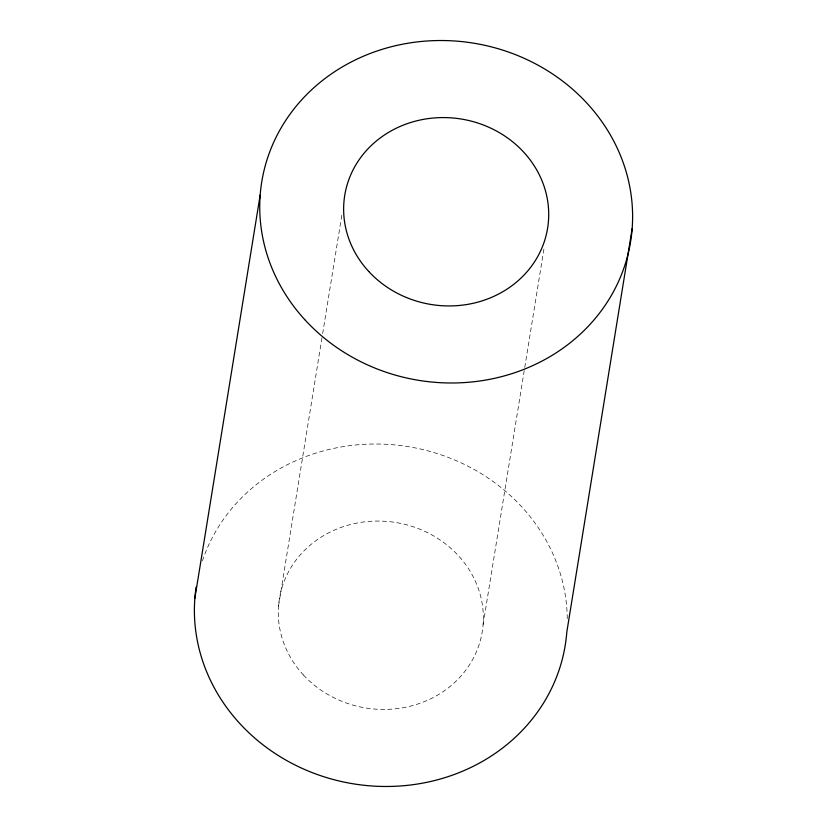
<?xml version="1.0" encoding="UTF-8"?>
<svg xmlns="http://www.w3.org/2000/svg" width="827" height="827" viewBox="0 0 827 827"><rect width="100%" height="100%" fill="white"/><g stroke="black" fill="none" stroke-linecap="round" stroke-linejoin="round"><path stroke-width="0.62" stroke-dasharray="4.13 3.1" d="M278.534 605.974L322.447 334.863M322.654 333.591L342.233 212.673M483.113 624.509L524.545 368.666M524.752 367.395L544.342 246.477M202.429 560.851A186.83 170.807 9.2 0 1 407.814 446.58A186.83 170.807 9.2 0 1 567.26 619.351M303.406 674.966A102.755 93.947 9.2 0 0 477.768 648.451A102.755 93.947 9.2 0 0 361.296 522.313A102.755 93.947 9.2 0 0 303.406 674.966"/><path stroke-width="1.24" d="M194.841 598.397L260.195 194.914M632.159 228.603L566.805 632.086A186.83 170.807 9.2 0 1 361.523 784.988A186.83 170.807 9.2 0 1 196.144 587.015M305.421 320.338A186.83 170.807 9.2 0 0 622.431 272.135A186.83 170.807 9.2 0 0 410.678 42.797A186.83 170.807 9.2 0 0 305.421 320.338M368.759 271.483A102.755 93.947 9.2 0 0 543.112 244.968A102.755 93.947 9.2 0 0 426.649 118.83A102.755 93.947 9.2 0 0 368.759 271.483"/></g></svg>
